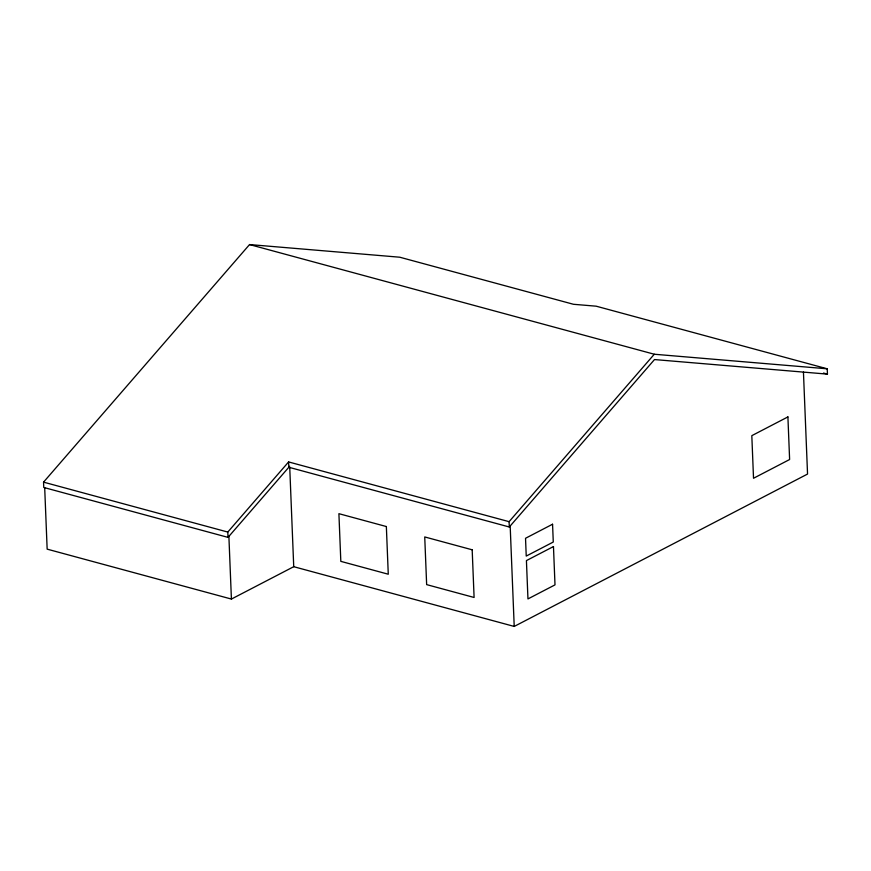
<?xml version="1.0" encoding="UTF-8"?>
<svg xmlns="http://www.w3.org/2000/svg" width="871" height="871" viewBox="0 0 871 871"><rect width="100%" height="100%" fill="white"/><g stroke="black" fill="none" stroke-linecap="round" stroke-linejoin="round"><path stroke-width="1.31" d="M289.695 466.257L228.017 537.385L43.768 487.466L43.55 482.142L249.552 244.566L399.778 257.217L573.466 304.284L596.189 306.189L827.232 368.803L827.45 374.127L654.502 359.56L509.306 526.999L288.824 467.259L288.606 461.935L509.089 521.675L654.284 354.236L827.232 368.803M228.017 537.385L227.799 532.061L288.606 461.935M44.693 487.793L47.154 549.144L231.414 599.063L293.734 566.694L514.217 626.434L807.548 474.053L803.443 372.102M823.509 373.06L827.45 374.127M249.552 244.566L654.284 354.236M43.55 482.142L227.799 532.061M510.177 525.997L514.217 626.434M509.089 521.675L509.306 526.999M289.749 467.607L293.734 566.694M228.888 536.384L231.414 599.063M552.562 524.233L525.529 538.278L526.236 556.079L553.281 542.034L552.562 524.233M787.907 416.915L751.815 435.663L753.524 478.266L789.616 459.518L787.907 416.915M553.466 546.553L526.422 560.597L527.957 598.921L555.001 584.877L553.466 546.553M386.354 526.541L338.906 513.683L340.822 561.36L388.27 574.218L386.354 526.541M472.18 549.797L424.732 536.939L426.648 584.615L474.096 597.473L472.18 549.797"/></g></svg>
